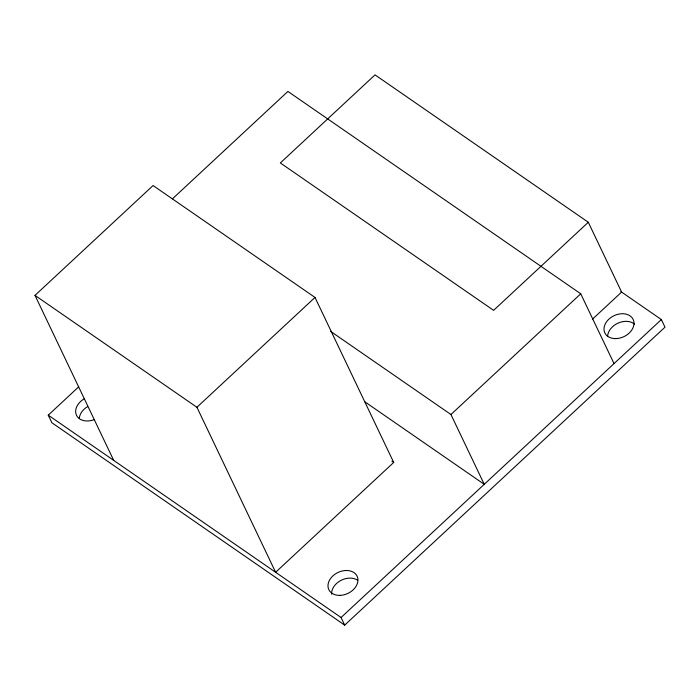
<?xml version="1.0" encoding="UTF-8"?>
<svg xmlns="http://www.w3.org/2000/svg" width="700" height="700" viewBox="0 0 700 700"><rect width="100%" height="100%" fill="white"/><g stroke="black" fill="none" stroke-linecap="round" stroke-linejoin="round"><path stroke-width="1.05" d="M35 295.374L153.081 185.535L315 297.439L393.706 462.438L275.625 572.285L196.919 407.277L35 295.374L113.706 460.381M172.471 198.826L287.919 91.429L580.729 293.79L614.023 363.598M620.952 291.629L661.369 319.559L665 327.171L344.697 625.126L51.896 422.765L48.256 415.152L78.689 386.846M196.919 407.277L315 297.439M588.306 222.268L493.614 310.345L280.341 162.951L375.034 74.874L588.306 222.268L621.6 292.075L592.41 319.235M364.787 401.765L484.242 484.321L450.949 414.514L580.729 293.79M344.697 625.126L341.066 617.514L661.369 319.559M330.592 331.336L450.949 414.514M391.904 461.195L393.706 462.438M48.256 415.152L341.066 617.514M94.544 419.493A15.671 11.594 -25.5 0 1 76.598 415.502A15.671 11.594 -25.5 0 1 84.053 398.93M331.625 594.134A15.671 11.594 -25.5 0 1 340.76 580.51A15.671 11.594 -25.5 0 1 357.665 580.247M79.293 418.495A15.671 11.594 -25.5 0 1 87.587 406.604M607.635 336.114A15.671 11.594 -25.5 0 1 618.144 323.085A15.671 11.594 -25.5 0 1 634.55 324.152M615.843 338.608A15.671 11.594 -25.5 0 0 633.264 319.707A15.671 11.594 -25.5 0 0 607.863 320.18A15.671 11.594 -25.5 0 0 615.843 338.608M339.815 595.376A15.671 11.594 -25.5 0 0 357.236 576.468A15.671 11.594 -25.5 0 0 331.844 576.949A15.671 11.594 -25.5 0 0 339.815 595.376"/></g></svg>
